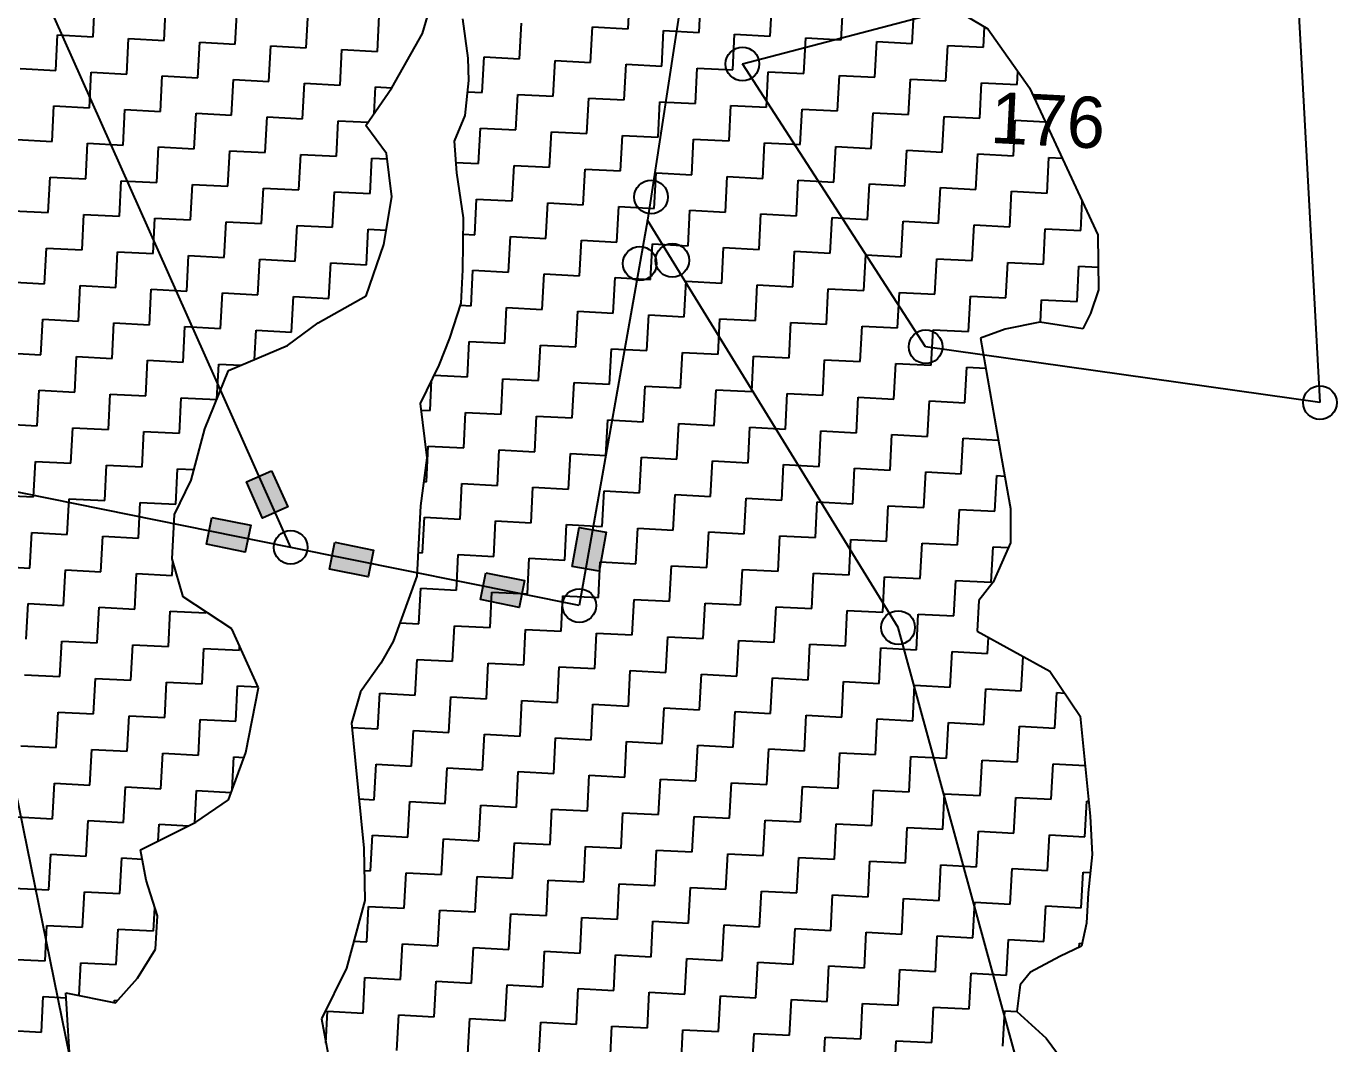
# Model space of a CAD drawing. Header units: metres. Extents: x 281214 to 284109, y 2088556 to 2092246.
# Drawn here: x 281674.5 to 281906.4, y 2091601 to 2091781 of the extents above; entities that cross this region are included whole.
import ezdxf
from ezdxf.enums import TextEntityAlignment as Align

# ---------------------------------------------------------------- set-up
doc = ezdxf.new("R2010")
doc.units = ezdxf.units.M
for name, color, linetype in [('POLY_HATCH', 12, 'Continuous'), ('POLY_PARCEL', 6, 'Continuous'), ('TEXT_PARCEL', 7, 'Continuous')]:
    doc.layers.add(name, color=color, linetype=linetype)
doc.styles.add('TEXT_MAP', font='')
doc.styles.get('TEXT_MAP').set_extended_font_data('Kruti Dev 050')

msp = doc.modelspace()

# ---------------------------------------------------------------- hatches: boundary and pattern name
for points in [[(281716.38, 2091694.03), (281720.81, 2091696), (281717.95, 2091702.4), (281713.52, 2091700.43)], [(281713.31, 2091687.99), (281714.27, 2091692.74), (281707.4, 2091694.13), (281706.44, 2091689.38)], [(281777.17, 2091691.51), (281772.39, 2091692.36), (281771.17, 2091685.45), (281775.95, 2091684.61)], [(281735.06, 2091683.6), (281736.02, 2091688.35), (281729.14, 2091689.74), (281728.19, 2091684.98)], [(281761.77, 2091678.21), (281762.73, 2091682.96), (281755.85, 2091684.35), (281754.9, 2091679.6)]]:
    msp.add_hatch(color=256).paths.add_polyline_path(points)

# ---------------------------------------------------------------- linework, layer by layer
for points in [[(281717.95, 2091702.4), (281720.81, 2091696), (281716.38, 2091694.03), (281713.52, 2091700.43)], [(281707.4, 2091694.13), (281714.27, 2091692.74), (281713.31, 2091687.99), (281706.44, 2091689.38)], [(281771.17, 2091685.45), (281772.39, 2091692.36), (281777.17, 2091691.51), (281775.95, 2091684.61)], [(281729.14, 2091689.74), (281736.02, 2091688.35), (281735.06, 2091683.6), (281728.19, 2091684.98)], [(281755.85, 2091684.35), (281762.73, 2091682.96), (281761.77, 2091678.21), (281754.9, 2091679.6)]]:
    msp.add_lwpolyline(points, close=True)
for centre in [(281801.28, 2091774.34), (281785.11, 2091750.81), (281783.12, 2091739.05), (281788.87, 2091739.6), (281833.69, 2091724.32), (281903.46, 2091714.44), (281721.35, 2091688.84), (281772.41, 2091678.54), (281828.83, 2091674.65)]:
    msp.add_circle(centre, 2.98)
at = {"layer": 'POLY_HATCH', "linetype": 'Continuous'}
for p, q in [((281686.38, 2091779.17), (281686.7, 2091785.46)), ((281781.03, 2091780.57), (281781.35, 2091786.86)), ((281793.6, 2091779.92), (281793.93, 2091786.2)), ((281806.18, 2091779.26), (281806.51, 2091785.55)), ((281818.76, 2091778.61), (281819.08, 2091784.9)), ((281698.96, 2091778.52), (281699.28, 2091784.81)), ((281711.53, 2091777.87), (281711.86, 2091784.16)), ((281724.11, 2091777.22), (281724.43, 2091783.5)), ((281736.68, 2091776.56), (281737.01, 2091782.85)), ((281831.33, 2091777.96), (281831.66, 2091784.25)), ((281761.84, 2091775.26), (281762.16, 2091781.55)), ((281774.41, 2091774.61), (281774.74, 2091780.89)), ((281774.74, 2091780.89), (281781.03, 2091780.57)), ((281843.91, 2091777.31), (281844.1, 2091780.91)), ((281679.76, 2091773.21), (281680.09, 2091779.5)), ((281680.09, 2091779.5), (281686.38, 2091779.17)), ((281692.34, 2091772.56), (281692.67, 2091778.85)), ((281692.67, 2091778.85), (281698.96, 2091778.52)), ((281704.92, 2091771.91), (281705.24, 2091778.19)), ((281705.24, 2091778.19), (281711.53, 2091777.87)), ((281786.99, 2091773.95), (281787.32, 2091780.24)), ((281787.32, 2091780.24), (281793.6, 2091779.92)), ((281799.57, 2091773.3), (281799.89, 2091779.59)), ((281799.89, 2091779.59), (281806.18, 2091779.26)), ((281812.14, 2091772.65), (281812.47, 2091778.94)), ((281812.47, 2091778.94), (281818.76, 2091778.61)), ((281824.72, 2091772), (281825.04, 2091778.29)), ((281825.04, 2091778.29), (281831.33, 2091777.96)), ((281717.49, 2091771.25), (281717.82, 2091777.54)), ((281717.82, 2091777.54), (281724.11, 2091777.22)), ((281730.07, 2091770.6), (281730.4, 2091776.89)), ((281730.4, 2091776.89), (281736.68, 2091776.56)), ((281837.29, 2091771.34), (281837.62, 2091777.63)), ((281837.62, 2091777.63), (281843.91, 2091777.31)), ((281673.48, 2091773.54), (281679.76, 2091773.21)), ((281755.22, 2091769.3), (281755.55, 2091775.58)), ((281755.55, 2091775.58), (281761.84, 2091775.26)), ((281767.8, 2091768.64), (281768.12, 2091774.93)), ((281768.12, 2091774.93), (281774.41, 2091774.61)), ((281780.37, 2091767.99), (281780.7, 2091774.28)), ((281780.7, 2091774.28), (281786.99, 2091773.95)), ((281792.95, 2091767.34), (281793.28, 2091773.63)), ((281793.28, 2091773.63), (281799.57, 2091773.3)), ((281685.73, 2091766.6), (281686.05, 2091772.88)), ((281686.05, 2091772.88), (281692.34, 2091772.56)), ((281698.3, 2091765.94), (281698.63, 2091772.23)), ((281698.63, 2091772.23), (281704.92, 2091771.91)), ((281710.88, 2091765.29), (281711.21, 2091771.58)), ((281711.21, 2091771.58), (281717.49, 2091771.25)), ((281805.53, 2091766.69), (281805.85, 2091772.98)), ((281805.85, 2091772.98), (281812.14, 2091772.65)), ((281818.1, 2091766.03), (281818.43, 2091772.32)), ((281818.43, 2091772.32), (281824.72, 2091772)), ((281830.68, 2091765.38), (281831.01, 2091771.67)), ((281831.01, 2091771.67), (281837.29, 2091771.34)), ((281843.26, 2091764.73), (281843.58, 2091771.02)), ((281843.58, 2091771.02), (281849.87, 2091770.69)), ((281849.87, 2091770.69), (281849.99, 2091773.07)), ((281723.46, 2091764.64), (281723.78, 2091770.93)), ((281723.78, 2091770.93), (281730.07, 2091770.6)), ((281736.12, 2091765.61), (281736.36, 2091770.28)), ((281736.36, 2091770.28), (281739.25, 2091770.13)), ((281752.61, 2091769.43), (281755.22, 2091769.3)), ((281761.18, 2091762.68), (281761.51, 2091768.97)), ((281761.51, 2091768.97), (281767.8, 2091768.64)), ((281679.11, 2091760.63), (281679.44, 2091766.92)), ((281679.44, 2091766.92), (281685.73, 2091766.6)), ((281773.76, 2091762.03), (281774.09, 2091768.32)), ((281774.09, 2091768.32), (281780.37, 2091767.99)), ((281786.34, 2091761.38), (281786.66, 2091767.67)), ((281786.66, 2091767.67), (281792.95, 2091767.34)), ((281798.91, 2091760.73), (281799.24, 2091767.01)), ((281799.24, 2091767.01), (281805.53, 2091766.69)), ((281811.49, 2091760.07), (281811.82, 2091766.36)), ((281811.82, 2091766.36), (281818.1, 2091766.03)), ((281691.69, 2091759.98), (281692.01, 2091766.27)), ((281692.01, 2091766.27), (281698.3, 2091765.94)), ((281704.26, 2091759.33), (281704.59, 2091765.62)), ((281704.59, 2091765.62), (281710.88, 2091765.29)), ((281716.84, 2091758.68), (281717.17, 2091764.97)), ((281717.17, 2091764.97), (281723.46, 2091764.64)), ((281729.42, 2091758.02), (281729.74, 2091764.31)), ((281729.74, 2091764.31), (281735.03, 2091764.04)), ((281824.07, 2091759.42), (281824.39, 2091765.71)), ((281824.39, 2091765.71), (281830.68, 2091765.38)), ((281836.64, 2091758.77), (281836.97, 2091765.06)), ((281836.97, 2091765.06), (281843.26, 2091764.73)), ((281849.22, 2091758.12), (281849.54, 2091764.4)), ((281849.54, 2091764.4), (281854.88, 2091764.13)), ((281754.57, 2091756.72), (281754.9, 2091763.01)), ((281754.9, 2091763.01), (281761.18, 2091762.68)), ((281767.15, 2091756.07), (281767.47, 2091762.36)), ((281767.47, 2091762.36), (281773.76, 2091762.03)), ((281779.72, 2091755.42), (281780.05, 2091761.7)), ((281780.05, 2091761.7), (281786.34, 2091761.38)), ((281672.82, 2091760.96), (281679.11, 2091760.63)), ((281685.07, 2091754.02), (281685.4, 2091760.31)), ((281685.4, 2091760.31), (281691.69, 2091759.98)), ((281697.65, 2091753.37), (281697.98, 2091759.66)), ((281697.98, 2091759.66), (281704.26, 2091759.33)), ((281792.3, 2091754.76), (281792.63, 2091761.05)), ((281792.63, 2091761.05), (281798.91, 2091760.73)), ((281804.88, 2091754.11), (281805.2, 2091760.4)), ((281805.2, 2091760.4), (281811.49, 2091760.07)), ((281817.45, 2091753.46), (281817.78, 2091759.75)), ((281817.78, 2091759.75), (281824.07, 2091759.42)), ((281710.23, 2091752.72), (281710.55, 2091759)), ((281710.55, 2091759), (281716.84, 2091758.68)), ((281722.8, 2091752.06), (281723.13, 2091758.35)), ((281723.13, 2091758.35), (281729.42, 2091758.02)), ((281735.38, 2091751.41), (281735.71, 2091757.7)), ((281735.71, 2091757.7), (281738.42, 2091757.56)), ((281830.03, 2091752.81), (281830.35, 2091759.09)), ((281830.35, 2091759.09), (281836.64, 2091758.77)), ((281842.6, 2091752.15), (281842.93, 2091758.44)), ((281842.93, 2091758.44), (281849.22, 2091758.12)), ((281855.18, 2091751.5), (281855.51, 2091757.79)), ((281855.51, 2091757.79), (281857.89, 2091757.67)), ((281750.53, 2091756.93), (281754.57, 2091756.72)), ((281760.53, 2091750.11), (281760.86, 2091756.39)), ((281760.86, 2091756.39), (281767.15, 2091756.07)), ((281773.11, 2091749.45), (281773.43, 2091755.74)), ((281773.43, 2091755.74), (281779.72, 2091755.42)), ((281785.68, 2091748.8), (281786.01, 2091755.09)), ((281786.01, 2091755.09), (281792.3, 2091754.76)), ((281678.46, 2091748.06), (281678.79, 2091754.35)), ((281678.79, 2091754.35), (281685.07, 2091754.02)), ((281691.04, 2091747.41), (281691.36, 2091753.69)), ((281691.36, 2091753.69), (281697.65, 2091753.37)), ((281703.61, 2091746.75), (281703.94, 2091753.04)), ((281703.94, 2091753.04), (281710.23, 2091752.72)), ((281798.26, 2091748.15), (281798.59, 2091754.44)), ((281798.59, 2091754.44), (281804.88, 2091754.11)), ((281810.84, 2091747.5), (281811.16, 2091753.78)), ((281811.16, 2091753.78), (281817.45, 2091753.46)), ((281823.41, 2091746.84), (281823.74, 2091753.13)), ((281823.74, 2091753.13), (281830.03, 2091752.81)), ((281835.99, 2091746.19), (281836.32, 2091752.48)), ((281836.32, 2091752.48), (281842.6, 2091752.15)), ((281716.19, 2091746.1), (281716.51, 2091752.39)), ((281716.51, 2091752.39), (281722.8, 2091752.06)), ((281728.77, 2091745.45), (281729.09, 2091751.74)), ((281729.09, 2091751.74), (281735.38, 2091751.41)), ((281753.92, 2091744.14), (281754.24, 2091750.43)), ((281754.24, 2091750.43), (281760.53, 2091750.11)), ((281848.57, 2091745.54), (281848.89, 2091751.83)), ((281848.89, 2091751.83), (281855.18, 2091751.5)), ((281861.14, 2091744.89), (281861.41, 2091750.1)), ((281672.17, 2091748.38), (281678.46, 2091748.06)), ((281766.49, 2091743.49), (281766.82, 2091749.78)), ((281766.82, 2091749.78), (281773.11, 2091749.45)), ((281779.07, 2091742.84), (281779.4, 2091749.13)), ((281779.4, 2091749.13), (281785.68, 2091748.8)), ((281791.65, 2091742.19), (281791.97, 2091748.48)), ((281791.97, 2091748.48), (281798.26, 2091748.15)), ((281804.22, 2091741.53), (281804.55, 2091747.82)), ((281804.55, 2091747.82), (281810.84, 2091747.5)), ((281684.42, 2091741.44), (281684.75, 2091747.73)), ((281684.75, 2091747.73), (281691.04, 2091747.41)), ((281697, 2091740.79), (281697.32, 2091747.08)), ((281697.32, 2091747.08), (281703.61, 2091746.75)), ((281709.57, 2091740.14), (281709.9, 2091746.43)), ((281709.9, 2091746.43), (281716.19, 2091746.1)), ((281722.15, 2091739.49), (281722.48, 2091745.77)), ((281722.48, 2091745.77), (281728.77, 2091745.45)), ((281816.8, 2091740.88), (281817.13, 2091747.17)), ((281817.13, 2091747.17), (281823.41, 2091746.84)), ((281829.38, 2091740.23), (281829.7, 2091746.52)), ((281829.7, 2091746.52), (281835.99, 2091746.19)), ((281841.95, 2091739.58), (281842.28, 2091745.87)), ((281842.28, 2091745.87), (281848.57, 2091745.54)), ((281734.73, 2091738.83), (281735.05, 2091745.12)), ((281735.05, 2091745.12), (281738.23, 2091744.96)), ((281751.84, 2091744.25), (281753.92, 2091744.14)), ((281759.88, 2091737.53), (281760.21, 2091743.82)), ((281760.21, 2091743.82), (281766.49, 2091743.49)), ((281772.46, 2091736.88), (281772.78, 2091743.17)), ((281772.78, 2091743.17), (281779.07, 2091742.84)), ((281854.53, 2091738.93), (281854.85, 2091745.21)), ((281854.85, 2091745.21), (281861.14, 2091744.89)), ((281677.81, 2091735.48), (281678.13, 2091741.77)), ((281678.13, 2091741.77), (281684.42, 2091741.44)), ((281690.38, 2091734.83), (281690.71, 2091741.12)), ((281690.71, 2091741.12), (281697, 2091740.79)), ((281785.03, 2091736.22), (281785.36, 2091742.51)), ((281785.36, 2091742.51), (281791.65, 2091742.19)), ((281797.61, 2091735.57), (281797.93, 2091741.86)), ((281797.93, 2091741.86), (281804.22, 2091741.53)), ((281810.18, 2091734.92), (281810.51, 2091741.21)), ((281810.51, 2091741.21), (281816.8, 2091740.88)), ((281702.96, 2091734.18), (281703.29, 2091740.47)), ((281703.29, 2091740.47), (281709.57, 2091740.14)), ((281715.54, 2091733.52), (281715.86, 2091739.81)), ((281715.86, 2091739.81), (281722.15, 2091739.49)), ((281728.11, 2091732.87), (281728.44, 2091739.16)), ((281728.44, 2091739.16), (281734.73, 2091738.83)), ((281822.76, 2091734.27), (281823.09, 2091740.56)), ((281823.09, 2091740.56), (281829.38, 2091740.23)), ((281835.34, 2091733.62), (281835.66, 2091739.9)), ((281835.66, 2091739.9), (281841.95, 2091739.58)), ((281847.91, 2091732.96), (281848.24, 2091739.25)), ((281848.24, 2091739.25), (281854.53, 2091738.93)), ((281860.49, 2091732.31), (281860.82, 2091738.6)), ((281860.82, 2091738.6), (281864.25, 2091738.42)), ((281753.27, 2091731.57), (281753.59, 2091737.86)), ((281753.59, 2091737.86), (281759.88, 2091737.53)), ((281765.84, 2091730.92), (281766.17, 2091737.2)), ((281766.17, 2091737.2), (281772.46, 2091736.88)), ((281778.42, 2091730.26), (281778.74, 2091736.55)), ((281778.74, 2091736.55), (281785.03, 2091736.22)), ((281671.52, 2091735.81), (281677.81, 2091735.48)), ((281683.77, 2091728.87), (281684.1, 2091735.16)), ((281684.1, 2091735.16), (281690.38, 2091734.83)), ((281696.35, 2091728.21), (281696.67, 2091734.5)), ((281696.67, 2091734.5), (281702.96, 2091734.18)), ((281790.99, 2091729.61), (281791.32, 2091735.9)), ((281791.32, 2091735.9), (281797.61, 2091735.57)), ((281803.57, 2091728.96), (281803.9, 2091735.25)), ((281803.9, 2091735.25), (281810.18, 2091734.92)), ((281816.15, 2091728.31), (281816.47, 2091734.59)), ((281816.47, 2091734.59), (281822.76, 2091734.27)), ((281828.72, 2091727.65), (281829.05, 2091733.94)), ((281829.05, 2091733.94), (281835.34, 2091733.62)), ((281708.92, 2091727.56), (281709.25, 2091733.85)), ((281709.25, 2091733.85), (281715.54, 2091733.52)), ((281721.5, 2091726.91), (281721.82, 2091733.2)), ((281721.82, 2091733.2), (281728.11, 2091732.87)), ((281751.32, 2091731.67), (281753.27, 2091731.57)), ((281841.3, 2091727), (281841.63, 2091733.29)), ((281841.63, 2091733.29), (281847.91, 2091732.96)), ((281854, 2091728.65), (281854.2, 2091732.64)), ((281854.2, 2091732.64), (281860.49, 2091732.31)), ((281759.23, 2091724.95), (281759.55, 2091731.24)), ((281759.55, 2091731.24), (281765.84, 2091730.92)), ((281771.8, 2091724.3), (281772.13, 2091730.59)), ((281772.13, 2091730.59), (281778.42, 2091730.26)), ((281784.38, 2091723.65), (281784.71, 2091729.94)), ((281784.71, 2091729.94), (281790.99, 2091729.61)), ((281796.96, 2091723), (281797.28, 2091729.28)), ((281797.28, 2091729.28), (281803.57, 2091728.96)), ((281677.16, 2091722.91), (281677.48, 2091729.19)), ((281677.48, 2091729.19), (281683.77, 2091728.87)), ((281689.73, 2091722.25), (281690.06, 2091728.54)), ((281690.06, 2091728.54), (281696.35, 2091728.21)), ((281702.31, 2091721.6), (281702.63, 2091727.89)), ((281702.63, 2091727.89), (281708.92, 2091727.56)), ((281714.94, 2091722.09), (281715.21, 2091727.24)), ((281715.21, 2091727.24), (281721.5, 2091726.91)), ((281809.53, 2091722.34), (281809.86, 2091728.63)), ((281809.86, 2091728.63), (281816.15, 2091728.31)), ((281822.11, 2091721.69), (281822.44, 2091727.98)), ((281822.44, 2091727.98), (281828.72, 2091727.65)), ((281834.69, 2091721.04), (281835.01, 2091727.33)), ((281835.01, 2091727.33), (281841.3, 2091727)), ((281752.61, 2091718.99), (281752.94, 2091725.28)), ((281752.94, 2091725.28), (281759.23, 2091724.95)), ((281765.19, 2091718.34), (281765.52, 2091724.63)), ((281765.52, 2091724.63), (281771.8, 2091724.3)), ((281670.87, 2091723.23), (281677.16, 2091722.91)), ((281683.12, 2091716.29), (281683.44, 2091722.58)), ((281683.44, 2091722.58), (281689.73, 2091722.25)), ((281777.77, 2091717.69), (281778.09, 2091723.97)), ((281778.09, 2091723.97), (281784.38, 2091723.65)), ((281790.34, 2091717.03), (281790.67, 2091723.32)), ((281790.67, 2091723.32), (281796.96, 2091723)), ((281802.92, 2091716.38), (281803.24, 2091722.67)), ((281803.24, 2091722.67), (281809.53, 2091722.34)), ((281695.69, 2091715.64), (281696.02, 2091721.93)), ((281696.02, 2091721.93), (281702.31, 2091721.6)), ((281708.27, 2091715.06), (281708.6, 2091721.27)), ((281708.6, 2091721.27), (281712.53, 2091721.07)), ((281815.49, 2091715.73), (281815.82, 2091722.02)), ((281815.82, 2091722.02), (281822.11, 2091721.69)), ((281828.07, 2091715.08), (281828.4, 2091721.37)), ((281828.4, 2091721.37), (281834.69, 2091721.04)), ((281840.65, 2091714.42), (281840.97, 2091720.71)), ((281840.97, 2091720.71), (281844.32, 2091720.54)), ((281746, 2091713.03), (281746.28, 2091718.4)), ((281746.72, 2091719.3), (281752.61, 2091718.99)), ((281758.57, 2091712.38), (281758.9, 2091718.67)), ((281758.9, 2091718.67), (281765.19, 2091718.34)), ((281771.15, 2091711.72), (281771.48, 2091718.01)), ((281771.48, 2091718.01), (281777.77, 2091717.69)), ((281676.5, 2091710.33), (281676.83, 2091716.62)), ((281676.83, 2091716.62), (281683.12, 2091716.29)), ((281689.08, 2091709.68), (281689.41, 2091715.96)), ((281689.41, 2091715.96), (281695.69, 2091715.64)), ((281701.66, 2091709.02), (281701.98, 2091715.31)), ((281701.98, 2091715.31), (281708.25, 2091714.99)), ((281783.73, 2091711.07), (281784.05, 2091717.36)), ((281784.05, 2091717.36), (281790.34, 2091717.03)), ((281796.3, 2091710.42), (281796.63, 2091716.71)), ((281796.63, 2091716.71), (281802.92, 2091716.38)), ((281808.88, 2091709.77), (281809.21, 2091716.06)), ((281809.21, 2091716.06), (281815.49, 2091715.73)), ((281821.46, 2091709.12), (281821.78, 2091715.4)), ((281821.78, 2091715.4), (281828.07, 2091715.08)), ((281744.4, 2091713.11), (281746, 2091713.03)), ((281834.03, 2091708.46), (281834.36, 2091714.75)), ((281834.36, 2091714.75), (281840.65, 2091714.42)), ((281751.96, 2091706.42), (281752.29, 2091712.7)), ((281752.29, 2091712.7), (281758.57, 2091712.38)), ((281764.54, 2091705.76), (281764.86, 2091712.05)), ((281764.86, 2091712.05), (281771.15, 2091711.72)), ((281777.11, 2091705.11), (281777.44, 2091711.4)), ((281777.44, 2091711.4), (281783.73, 2091711.07)), ((281789.69, 2091704.46), (281790.02, 2091710.75)), ((281790.02, 2091710.75), (281796.3, 2091710.42)), ((281670.21, 2091710.66), (281676.5, 2091710.33)), ((281682.46, 2091703.71), (281682.79, 2091710)), ((281682.79, 2091710), (281689.08, 2091709.68)), ((281695.04, 2091703.06), (281695.37, 2091709.35)), ((281695.37, 2091709.35), (281701.66, 2091709.02)), ((281802.27, 2091703.81), (281802.59, 2091710.09)), ((281802.59, 2091710.09), (281808.88, 2091709.77)), ((281814.84, 2091703.15), (281815.17, 2091709.44)), ((281815.17, 2091709.44), (281821.46, 2091709.12)), ((281827.42, 2091702.5), (281827.74, 2091708.79)), ((281827.74, 2091708.79), (281834.03, 2091708.46)), ((281745.35, 2091700.45), (281745.67, 2091706.74)), ((281745.67, 2091706.74), (281751.96, 2091706.42)), ((281757.92, 2091699.8), (281758.25, 2091706.09)), ((281758.25, 2091706.09), (281764.54, 2091705.76)), ((281839.99, 2091701.85), (281840.32, 2091708.14)), ((281840.32, 2091708.14), (281846.55, 2091707.81)), ((281675.85, 2091697.75), (281676.18, 2091704.04)), ((281676.18, 2091704.04), (281682.46, 2091703.71)), ((281770.5, 2091699.15), (281770.83, 2091705.44)), ((281770.83, 2091705.44), (281777.11, 2091705.11)), ((281783.08, 2091698.5), (281783.4, 2091704.78)), ((281783.4, 2091704.78), (281789.69, 2091704.46)), ((281795.65, 2091697.84), (281795.98, 2091704.13)), ((281795.98, 2091704.13), (281802.27, 2091703.81)), ((281688.43, 2091697.1), (281688.75, 2091703.39)), ((281688.75, 2091703.39), (281695.04, 2091703.06)), ((281701, 2091696.45), (281701.33, 2091702.74)), ((281701.33, 2091702.74), (281704.22, 2091702.59)), ((281808.23, 2091697.19), (281808.55, 2091703.48)), ((281808.55, 2091703.48), (281814.84, 2091703.15)), ((281820.8, 2091696.54), (281821.13, 2091702.83)), ((281821.13, 2091702.83), (281827.42, 2091702.5)), ((281833.38, 2091695.89), (281833.71, 2091702.17)), ((281833.71, 2091702.17), (281839.99, 2091701.85)), ((281845.96, 2091695.23), (281846.28, 2091701.52)), ((281846.28, 2091701.52), (281847.66, 2091701.45)), ((281744.86, 2091700.48), (281745.35, 2091700.45)), ((281751.31, 2091693.84), (281751.63, 2091700.13)), ((281751.63, 2091700.13), (281757.92, 2091699.8)), ((281763.88, 2091693.19), (281764.21, 2091699.47)), ((281764.21, 2091699.47), (281770.5, 2091699.15)), ((281669.56, 2091698.08), (281675.85, 2091697.75)), ((281681.81, 2091691.14), (281682.14, 2091697.43)), ((281682.14, 2091697.43), (281688.43, 2091697.1)), ((281694.39, 2091690.49), (281694.71, 2091696.77)), ((281694.71, 2091696.77), (281701, 2091696.45)), ((281776.46, 2091692.53), (281776.79, 2091698.82)), ((281776.79, 2091698.82), (281783.08, 2091698.5)), ((281789.04, 2091691.88), (281789.36, 2091698.17)), ((281789.36, 2091698.17), (281795.65, 2091697.84)), ((281801.61, 2091691.23), (281801.94, 2091697.52)), ((281801.94, 2091697.52), (281808.23, 2091697.19)), ((281814.19, 2091690.58), (281814.52, 2091696.87)), ((281814.52, 2091696.87), (281820.8, 2091696.54)), ((281826.77, 2091689.92), (281827.09, 2091696.21)), ((281827.09, 2091696.21), (281833.38, 2091695.89)), ((281839.34, 2091689.27), (281839.67, 2091695.56)), ((281839.67, 2091695.56), (281845.96, 2091695.23)), ((281744.69, 2091687.88), (281745.02, 2091694.16)), ((281745.02, 2091694.16), (281751.31, 2091693.84)), ((281757.27, 2091687.22), (281757.6, 2091693.51)), ((281757.6, 2091693.51), (281763.88, 2091693.19)), ((281769.85, 2091686.57), (281770.17, 2091692.86)), ((281770.17, 2091692.86), (281776.46, 2091692.53)), ((281782.42, 2091685.92), (281782.75, 2091692.21)), ((281782.75, 2091692.21), (281789.04, 2091691.88)), ((281675.2, 2091685.18), (281675.52, 2091691.46)), ((281675.52, 2091691.46), (281681.81, 2091691.14)), ((281687.77, 2091684.52), (281688.1, 2091690.81)), ((281688.1, 2091690.81), (281694.39, 2091690.49)), ((281795, 2091685.27), (281795.33, 2091691.56)), ((281795.33, 2091691.56), (281801.61, 2091691.23)), ((281807.58, 2091684.62), (281807.9, 2091690.9)), ((281807.9, 2091690.9), (281814.19, 2091690.58)), ((281820.15, 2091683.96), (281820.48, 2091690.25)), ((281820.48, 2091690.25), (281826.77, 2091689.92)), ((281743.88, 2091687.92), (281744.69, 2091687.88)), ((281750.66, 2091681.26), (281750.98, 2091687.55)), ((281750.98, 2091687.55), (281757.27, 2091687.22)), ((281832.73, 2091683.31), (281833.05, 2091689.6)), ((281833.05, 2091689.6), (281839.34, 2091689.27)), ((281845.3, 2091682.66), (281845.63, 2091688.95)), ((281845.63, 2091688.95), (281848.33, 2091688.81)), ((281668.91, 2091685.5), (281675.2, 2091685.18)), ((281700.35, 2091683.87), (281700.48, 2091686.39)), ((281763.23, 2091680.61), (281763.56, 2091686.9)), ((281763.56, 2091686.9), (281769.85, 2091686.57)), ((281775.81, 2091679.96), (281776.13, 2091686.25)), ((281776.13, 2091686.25), (281782.42, 2091685.92)), ((281788.38, 2091679.31), (281788.71, 2091685.59)), ((281788.71, 2091685.59), (281795, 2091685.27)), ((281681.16, 2091678.56), (281681.49, 2091684.85)), ((281681.49, 2091684.85), (281687.77, 2091684.52)), ((281693.74, 2091677.91), (281694.06, 2091684.2)), ((281694.06, 2091684.2), (281700.35, 2091683.87)), ((281800.96, 2091678.65), (281801.29, 2091684.94)), ((281801.29, 2091684.94), (281807.58, 2091684.62)), ((281813.54, 2091678), (281813.86, 2091684.29)), ((281813.86, 2091684.29), (281820.15, 2091683.96)), ((281826.11, 2091677.35), (281826.44, 2091683.64)), ((281826.44, 2091683.64), (281832.73, 2091683.31)), ((281838.69, 2091676.7), (281839.02, 2091682.98)), ((281839.02, 2091682.98), (281845.3, 2091682.66)), ((281744.04, 2091675.3), (281744.37, 2091681.59)), ((281744.37, 2091681.59), (281750.66, 2091681.26)), ((281756.62, 2091674.65), (281756.94, 2091680.94)), ((281756.94, 2091680.94), (281763.23, 2091680.61)), ((281674.55, 2091672.6), (281674.87, 2091678.89)), ((281674.87, 2091678.89), (281681.16, 2091678.56)), ((281687.12, 2091671.95), (281687.45, 2091678.24)), ((281687.45, 2091678.24), (281693.74, 2091677.91)), ((281769.19, 2091674), (281769.52, 2091680.28)), ((281769.52, 2091680.28), (281775.81, 2091679.96)), ((281781.77, 2091673.34), (281782.1, 2091679.63)), ((281782.1, 2091679.63), (281788.38, 2091679.31)), ((281794.35, 2091672.69), (281794.67, 2091678.98)), ((281794.67, 2091678.98), (281800.96, 2091678.65)), ((281806.92, 2091672.04), (281807.25, 2091678.33)), ((281807.25, 2091678.33), (281813.54, 2091678)), ((281699.7, 2091671.3), (281700.02, 2091677.58)), ((281700.02, 2091677.58), (281706.31, 2091677.26)), ((281706.31, 2091677.26), (281706.32, 2091677.45)), ((281819.5, 2091671.39), (281819.83, 2091677.67)), ((281819.83, 2091677.67), (281826.11, 2091677.35)), ((281832.08, 2091670.73), (281832.4, 2091677.02)), ((281832.4, 2091677.02), (281838.69, 2091676.7)), ((281740.65, 2091675.48), (281744.04, 2091675.3)), ((281750, 2091668.69), (281750.33, 2091674.97)), ((281750.33, 2091674.97), (281756.62, 2091674.65)), ((281762.58, 2091668.03), (281762.91, 2091674.32)), ((281762.91, 2091674.32), (281769.19, 2091674)), ((281775.16, 2091667.38), (281775.48, 2091673.67)), ((281775.48, 2091673.67), (281781.77, 2091673.34)), ((281680.51, 2091665.99), (281680.83, 2091672.27)), ((281680.83, 2091672.27), (281687.12, 2091671.95)), ((281693.08, 2091665.33), (281693.41, 2091671.62)), ((281693.41, 2091671.62), (281699.7, 2091671.3)), ((281712.27, 2091670.64), (281712.31, 2091671.31)), ((281787.73, 2091666.73), (281788.06, 2091673.02)), ((281788.06, 2091673.02), (281794.35, 2091672.69)), ((281800.31, 2091666.08), (281800.64, 2091672.36)), ((281800.64, 2091672.36), (281806.92, 2091672.04)), ((281812.89, 2091665.42), (281813.21, 2091671.71)), ((281813.21, 2091671.71), (281819.5, 2091671.39)), ((281844.65, 2091670.08), (281844.8, 2091672.91)), ((281705.66, 2091664.68), (281705.99, 2091670.97)), ((281705.99, 2091670.97), (281712.27, 2091670.64)), ((281743.39, 2091662.72), (281743.72, 2091669.01)), ((281743.72, 2091669.01), (281750, 2091668.69)), ((281825.46, 2091664.77), (281825.79, 2091671.06)), ((281825.79, 2091671.06), (281832.08, 2091670.73)), ((281838.04, 2091664.12), (281838.36, 2091670.41)), ((281838.36, 2091670.41), (281844.65, 2091670.08)), ((281850.61, 2091663.47), (281850.93, 2091669.52)), ((281755.97, 2091662.07), (281756.29, 2091668.36)), ((281756.29, 2091668.36), (281762.58, 2091668.03)), ((281768.54, 2091661.42), (281768.87, 2091667.71)), ((281768.87, 2091667.71), (281775.16, 2091667.38)), ((281781.12, 2091660.77), (281781.44, 2091667.06)), ((281781.44, 2091667.06), (281787.73, 2091666.73)), ((281674.22, 2091666.31), (281680.51, 2091665.99)), ((281686.47, 2091659.37), (281686.8, 2091665.66)), ((281686.8, 2091665.66), (281693.08, 2091665.33)), ((281699.05, 2091658.72), (281699.37, 2091665.01)), ((281699.37, 2091665.01), (281705.66, 2091664.68)), ((281711.62, 2091658.07), (281711.95, 2091664.35)), ((281711.95, 2091664.35), (281715.54, 2091664.17)), ((281793.69, 2091660.11), (281794.02, 2091666.4)), ((281794.02, 2091666.4), (281800.31, 2091666.08)), ((281806.27, 2091659.46), (281806.6, 2091665.75)), ((281806.6, 2091665.75), (281812.89, 2091665.42)), ((281818.85, 2091658.81), (281819.17, 2091665.1)), ((281819.17, 2091665.1), (281825.46, 2091664.77)), ((281831.42, 2091658.16), (281831.75, 2091664.45)), ((281831.75, 2091664.45), (281838.04, 2091664.12)), ((281736.78, 2091656.76), (281737.1, 2091663.05)), ((281737.1, 2091663.05), (281743.39, 2091662.72)), ((281749.35, 2091656.11), (281749.68, 2091662.4)), ((281749.68, 2091662.4), (281755.97, 2091662.07)), ((281844, 2091657.51), (281844.33, 2091663.79)), ((281844.33, 2091663.79), (281850.61, 2091663.47)), ((281856.58, 2091656.85), (281856.9, 2091663.14)), ((281856.9, 2091663.14), (281858.26, 2091663.07)), ((281679.86, 2091653.41), (281680.18, 2091659.7)), ((281680.18, 2091659.7), (281686.47, 2091659.37)), ((281761.93, 2091655.46), (281762.25, 2091661.75)), ((281762.25, 2091661.75), (281768.54, 2091661.42)), ((281774.5, 2091654.81), (281774.83, 2091661.09)), ((281774.83, 2091661.09), (281781.12, 2091660.77)), ((281787.08, 2091654.15), (281787.41, 2091660.44)), ((281787.41, 2091660.44), (281793.69, 2091660.11)), ((281799.66, 2091653.5), (281799.98, 2091659.79)), ((281799.98, 2091659.79), (281806.27, 2091659.46)), ((281692.43, 2091652.76), (281692.76, 2091659.05)), ((281692.76, 2091659.05), (281699.05, 2091658.72)), ((281705.01, 2091652.1), (281705.33, 2091658.39)), ((281705.33, 2091658.39), (281711.62, 2091658.07)), ((281812.23, 2091652.85), (281812.56, 2091659.14)), ((281812.56, 2091659.14), (281818.85, 2091658.81)), ((281824.81, 2091652.2), (281825.14, 2091658.48)), ((281825.14, 2091658.48), (281831.42, 2091658.16)), ((281837.39, 2091651.54), (281837.71, 2091657.83)), ((281837.71, 2091657.83), (281844, 2091657.51)), ((281732.19, 2091657), (281736.78, 2091656.76)), ((281742.74, 2091650.15), (281743.06, 2091656.44)), ((281743.06, 2091656.44), (281749.35, 2091656.11)), ((281755.31, 2091649.5), (281755.64, 2091655.78)), ((281755.64, 2091655.78), (281761.93, 2091655.46)), ((281767.89, 2091648.84), (281768.22, 2091655.13)), ((281768.22, 2091655.13), (281774.5, 2091654.81)), ((281849.96, 2091650.89), (281850.29, 2091657.18)), ((281850.29, 2091657.18), (281856.58, 2091656.85)), ((281673.57, 2091653.74), (281679.86, 2091653.41)), ((281685.82, 2091646.8), (281686.14, 2091653.08)), ((281686.14, 2091653.08), (281692.43, 2091652.76)), ((281780.47, 2091648.19), (281780.79, 2091654.48)), ((281780.79, 2091654.48), (281787.08, 2091654.15)), ((281793.04, 2091647.54), (281793.37, 2091653.83)), ((281793.37, 2091653.83), (281799.66, 2091653.5)), ((281805.62, 2091646.89), (281805.94, 2091653.17)), ((281805.94, 2091653.17), (281812.23, 2091652.85)), ((281698.39, 2091646.14), (281698.72, 2091652.43)), ((281698.72, 2091652.43), (281705.01, 2091652.1)), ((281711, 2091645.99), (281711.3, 2091651.78)), ((281711.3, 2091651.78), (281713.08, 2091651.69)), ((281736.12, 2091644.19), (281736.45, 2091650.47)), ((281736.45, 2091650.47), (281742.74, 2091650.15)), ((281818.19, 2091646.23), (281818.52, 2091652.52)), ((281818.52, 2091652.52), (281824.81, 2091652.2)), ((281830.77, 2091645.58), (281831.1, 2091651.87)), ((281831.1, 2091651.87), (281837.39, 2091651.54)), ((281843.35, 2091644.93), (281843.67, 2091651.22)), ((281843.67, 2091651.22), (281849.96, 2091650.89)), ((281855.92, 2091644.28), (281856.25, 2091650.56)), ((281856.25, 2091650.56), (281861.9, 2091650.27)), ((281748.7, 2091643.53), (281749.03, 2091649.82)), ((281749.03, 2091649.82), (281755.31, 2091649.5)), ((281761.28, 2091642.88), (281761.6, 2091649.17)), ((281761.6, 2091649.17), (281767.89, 2091648.84)), ((281773.85, 2091642.23), (281774.18, 2091648.52)), ((281774.18, 2091648.52), (281780.47, 2091648.19)), ((281679.2, 2091640.83), (281679.53, 2091647.12)), ((281679.53, 2091647.12), (281685.82, 2091646.8)), ((281691.78, 2091640.18), (281692.11, 2091646.47)), ((281692.11, 2091646.47), (281698.39, 2091646.14)), ((281704.39, 2091640.12), (281704.68, 2091645.82)), ((281704.68, 2091645.82), (281710.82, 2091645.5)), ((281786.43, 2091641.58), (281786.75, 2091647.86)), ((281786.75, 2091647.86), (281793.04, 2091647.54)), ((281799, 2091640.92), (281799.33, 2091647.21)), ((281799.33, 2091647.21), (281805.62, 2091646.89)), ((281811.58, 2091640.27), (281811.91, 2091646.56)), ((281811.91, 2091646.56), (281818.19, 2091646.23)), ((281824.16, 2091639.62), (281824.48, 2091645.91)), ((281824.48, 2091645.91), (281830.77, 2091645.58)), ((281733.42, 2091644.33), (281736.12, 2091644.19)), ((281742.08, 2091637.57), (281742.41, 2091643.86)), ((281742.41, 2091643.86), (281748.7, 2091643.53)), ((281836.73, 2091638.97), (281837.06, 2091645.26)), ((281837.06, 2091645.26), (281843.35, 2091644.93)), ((281849.31, 2091638.31), (281849.64, 2091644.6)), ((281849.64, 2091644.6), (281855.92, 2091644.28)), ((281861.89, 2091637.66), (281862.21, 2091643.95)), ((281862.21, 2091643.95), (281862.54, 2091643.93)), ((281672.91, 2091641.16), (281679.2, 2091640.83)), ((281754.66, 2091636.92), (281754.99, 2091643.21)), ((281754.99, 2091643.21), (281761.28, 2091642.88)), ((281767.24, 2091636.27), (281767.56, 2091642.55)), ((281767.56, 2091642.55), (281773.85, 2091642.23)), ((281779.81, 2091635.61), (281780.14, 2091641.9)), ((281780.14, 2091641.9), (281786.43, 2091641.58)), ((281792.39, 2091634.96), (281792.72, 2091641.25)), ((281792.72, 2091641.25), (281799, 2091640.92)), ((281685.17, 2091634.22), (281685.49, 2091640.51)), ((281685.49, 2091640.51), (281691.78, 2091640.18)), ((281697.91, 2091636.89), (281698.07, 2091639.85)), ((281698.07, 2091639.85), (281703.3, 2091639.58)), ((281804.97, 2091634.31), (281805.29, 2091640.6)), ((281805.29, 2091640.6), (281811.58, 2091640.27)), ((281817.54, 2091633.66), (281817.87, 2091639.95)), ((281817.87, 2091639.95), (281824.16, 2091639.62)), ((281830.12, 2091633.01), (281830.45, 2091639.29)), ((281830.45, 2091639.29), (281836.73, 2091638.97)), ((281735.47, 2091631.61), (281735.8, 2091637.9)), ((281735.8, 2091637.9), (281742.08, 2091637.57)), ((281748.05, 2091630.96), (281748.37, 2091637.25)), ((281748.37, 2091637.25), (281754.66, 2091636.92)), ((281760.62, 2091630.3), (281760.95, 2091636.59)), ((281760.95, 2091636.59), (281767.24, 2091636.27)), ((281842.7, 2091632.35), (281843.02, 2091638.64)), ((281843.02, 2091638.64), (281849.31, 2091638.31)), ((281855.27, 2091631.7), (281855.6, 2091637.99)), ((281855.6, 2091637.99), (281861.89, 2091637.66)), ((281678.55, 2091628.26), (281678.88, 2091634.54)), ((281678.88, 2091634.54), (281685.17, 2091634.22)), ((281773.2, 2091629.65), (281773.53, 2091635.94)), ((281773.53, 2091635.94), (281779.81, 2091635.61)), ((281785.78, 2091629), (281786.1, 2091635.29)), ((281786.1, 2091635.29), (281792.39, 2091634.96)), ((281798.35, 2091628.35), (281798.68, 2091634.64)), ((281798.68, 2091634.64), (281804.97, 2091634.31)), ((281691.13, 2091627.6), (281691.45, 2091633.89)), ((281691.45, 2091633.89), (281695.05, 2091633.71)), ((281810.93, 2091627.7), (281811.25, 2091633.98)), ((281811.25, 2091633.98), (281817.54, 2091633.66)), ((281823.5, 2091627.04), (281823.83, 2091633.33)), ((281823.83, 2091633.33), (281830.12, 2091633.01)), ((281836.08, 2091626.39), (281836.41, 2091632.68)), ((281836.41, 2091632.68), (281842.7, 2091632.35)), ((281848.66, 2091625.74), (281848.98, 2091632.03)), ((281848.98, 2091632.03), (281855.27, 2091631.7)), ((281734.34, 2091631.67), (281735.47, 2091631.61)), ((281741.43, 2091625), (281741.76, 2091631.28)), ((281741.76, 2091631.28), (281748.05, 2091630.96)), ((281754.01, 2091624.34), (281754.33, 2091630.63)), ((281754.33, 2091630.63), (281760.62, 2091630.3)), ((281766.58, 2091623.69), (281766.91, 2091629.98)), ((281766.91, 2091629.98), (281773.2, 2091629.65)), ((281861.23, 2091625.09), (281861.56, 2091631.37)), ((281861.56, 2091631.37), (281862.81, 2091631.31)), ((281672.26, 2091628.58), (281678.55, 2091628.26)), ((281684.51, 2091621.64), (281684.84, 2091627.93)), ((281684.84, 2091627.93), (281691.13, 2091627.6)), ((281779.16, 2091623.04), (281779.49, 2091629.33)), ((281779.49, 2091629.33), (281785.78, 2091629)), ((281791.74, 2091622.39), (281792.06, 2091628.67)), ((281792.06, 2091628.67), (281798.35, 2091628.35)), ((281804.31, 2091621.73), (281804.64, 2091628.02)), ((281804.64, 2091628.02), (281810.93, 2091627.7)), ((281816.89, 2091621.08), (281817.22, 2091627.37)), ((281817.22, 2091627.37), (281823.5, 2091627.04)), ((281697.09, 2091620.99), (281697.3, 2091625.08)), ((281734.82, 2091619.03), (281735.14, 2091625.32)), ((281735.14, 2091625.32), (281741.43, 2091625)), ((281829.47, 2091620.43), (281829.79, 2091626.72)), ((281829.79, 2091626.72), (281836.08, 2091626.39)), ((281842.04, 2091619.78), (281842.37, 2091626.06)), ((281842.37, 2091626.06), (281848.66, 2091625.74)), ((281854.62, 2091619.12), (281854.95, 2091625.41)), ((281854.95, 2091625.41), (281861.23, 2091625.09)), ((281747.39, 2091618.38), (281747.72, 2091624.67)), ((281747.72, 2091624.67), (281754.01, 2091624.34)), ((281759.97, 2091617.73), (281760.3, 2091624.02)), ((281760.3, 2091624.02), (281766.58, 2091623.69)), ((281772.55, 2091617.08), (281772.87, 2091623.36)), ((281772.87, 2091623.36), (281779.16, 2091623.04)), ((281785.12, 2091616.42), (281785.45, 2091622.71)), ((281785.45, 2091622.71), (281791.74, 2091622.39)), ((281677.9, 2091615.68), (281678.22, 2091621.97)), ((281678.22, 2091621.97), (281684.51, 2091621.64)), ((281690.47, 2091615.03), (281690.8, 2091621.32)), ((281690.8, 2091621.32), (281697.09, 2091620.99)), ((281797.7, 2091615.77), (281798.03, 2091622.06)), ((281798.03, 2091622.06), (281804.31, 2091621.73)), ((281810.28, 2091615.12), (281810.6, 2091621.41)), ((281810.6, 2091621.41), (281816.89, 2091621.08)), ((281822.85, 2091614.47), (281823.18, 2091620.75)), ((281823.18, 2091620.75), (281829.47, 2091620.43)), ((281732.48, 2091619.15), (281734.82, 2091619.03)), ((281740.78, 2091612.42), (281741.11, 2091618.71)), ((281741.11, 2091618.71), (281747.39, 2091618.38)), ((281753.36, 2091611.77), (281753.68, 2091618.05)), ((281753.68, 2091618.05), (281759.97, 2091617.73)), ((281835.43, 2091613.81), (281835.75, 2091620.1)), ((281835.75, 2091620.1), (281842.04, 2091619.78)), ((281848, 2091613.16), (281848.33, 2091619.45)), ((281848.33, 2091619.45), (281854.62, 2091619.12)), ((281860.87, 2091618.12), (281860.91, 2091618.8)), ((281860.91, 2091618.8), (281861.38, 2091618.77)), ((281671.61, 2091616.01), (281677.9, 2091615.68)), ((281765.93, 2091611.11), (281766.26, 2091617.4)), ((281766.26, 2091617.4), (281772.55, 2091617.08)), ((281778.51, 2091610.46), (281778.84, 2091616.75)), ((281778.84, 2091616.75), (281785.12, 2091616.42)), ((281791.09, 2091609.81), (281791.41, 2091616.1)), ((281791.41, 2091616.1), (281797.7, 2091615.77)), ((281683.89, 2091609.54), (281684.19, 2091615.35)), ((281684.19, 2091615.35), (281690.47, 2091615.03)), ((281803.66, 2091609.16), (281803.99, 2091615.45)), ((281803.99, 2091615.45), (281810.28, 2091615.12)), ((281816.24, 2091608.5), (281816.56, 2091614.79)), ((281816.56, 2091614.79), (281822.85, 2091614.47)), ((281828.81, 2091607.85), (281829.14, 2091614.14)), ((281829.14, 2091614.14), (281835.43, 2091613.81)), ((281841.39, 2091607.2), (281841.72, 2091613.49)), ((281841.72, 2091613.49), (281848, 2091613.16)), ((281734.17, 2091606.46), (281734.49, 2091612.74)), ((281734.49, 2091612.74), (281740.78, 2091612.42)), ((281746.74, 2091605.8), (281747.07, 2091612.09)), ((281747.07, 2091612.09), (281753.36, 2091611.77)), ((281759.32, 2091605.15), (281759.64, 2091611.44)), ((281759.64, 2091611.44), (281765.93, 2091611.11)), ((281677.25, 2091603.1), (281677.57, 2091609.39)), ((281677.57, 2091609.39), (281681.63, 2091609.18)), ((281690.13, 2091608.29), (281690.15, 2091608.74)), ((281690.15, 2091608.74), (281690.78, 2091608.71)), ((281771.89, 2091604.5), (281772.22, 2091610.79)), ((281772.22, 2091610.79), (281778.51, 2091610.46)), ((281784.47, 2091603.85), (281784.8, 2091610.14)), ((281784.8, 2091610.14), (281791.09, 2091609.81)), ((281797.05, 2091603.2), (281797.37, 2091609.48)), ((281797.37, 2091609.48), (281803.66, 2091609.16)), ((281809.62, 2091602.54), (281809.95, 2091608.83)), ((281809.95, 2091608.83), (281816.24, 2091608.5)), ((281727.58, 2091601.14), (281727.88, 2091606.78)), ((281727.88, 2091606.78), (281734.17, 2091606.46)), ((281822.2, 2091601.89), (281822.53, 2091608.18)), ((281822.53, 2091608.18), (281828.81, 2091607.85)), ((281834.78, 2091601.24), (281835.1, 2091607.53)), ((281835.1, 2091607.53), (281841.39, 2091607.2)), ((281847.35, 2091600.59), (281847.68, 2091606.87)), ((281847.68, 2091606.87), (281849.84, 2091606.76)), ((281740.13, 2091599.84), (281740.45, 2091606.13)), ((281740.45, 2091606.13), (281746.74, 2091605.8)), ((281752.7, 2091599.19), (281753.03, 2091605.48)), ((281753.03, 2091605.48), (281759.32, 2091605.15)), ((281765.28, 2091598.54), (281765.61, 2091604.83)), ((281765.61, 2091604.83), (281771.89, 2091604.5)), ((281777.86, 2091597.89), (281778.18, 2091604.17)), ((281778.18, 2091604.17), (281784.47, 2091603.85)), ((281670.96, 2091603.43), (281677.25, 2091603.1)), ((281790.43, 2091597.23), (281790.76, 2091603.52)), ((281790.76, 2091603.52), (281797.05, 2091603.2)), ((281803.01, 2091596.58), (281803.34, 2091602.87)), ((281803.34, 2091602.87), (281809.62, 2091602.54)), ((281815.59, 2091595.93), (281815.91, 2091602.22)), ((281815.91, 2091602.22), (281822.2, 2091601.89)), ((281828.16, 2091595.28), (281828.49, 2091601.56)), ((281828.49, 2091601.56), (281834.78, 2091601.24))]:
    msp.add_line(p, q, dxfattribs=at)
at = {"layer": 'POLY_HATCH'}
for p, q in [((281744.69, 2091779.73), (281746.69, 2091786.53)), ((281834.04, 2091786.9), (281844.7, 2091780.55)), ((281751.74, 2091782.32), (281752.7, 2091775.36)), ((281844.7, 2091780.55), (281852.1, 2091770.1)), ((281739.26, 2091770.14), (281744.69, 2091779.73)), ((281752.7, 2091775.36), (281752.82, 2091771.41)), ((281752.82, 2091771.41), (281752.17, 2091765.2)), ((281734.64, 2091763.48), (281739.26, 2091770.14)), ((281852.1, 2091770.1), (281864.19, 2091744.14)), ((281752.17, 2091765.2), (281750.29, 2091760.69)), ((281738.31, 2091758.49), (281734.64, 2091763.48)), ((281750.29, 2091760.69), (281750.66, 2091755.08)), ((281739.23, 2091750.87), (281738.31, 2091758.49)), ((281750.66, 2091755.08), (281751.89, 2091747.12)), ((281737.8, 2091742.4), (281739.23, 2091750.87)), ((281751.89, 2091747.12), (281751.74, 2091737.92)), ((281864.19, 2091744.14), (281864.29, 2091734.37)), ((281734.7, 2091733.35), (281737.8, 2091742.4)), ((281751.74, 2091737.92), (281751.43, 2091732.02)), ((281864.29, 2091734.37), (281862.85, 2091730.18)), ((281726.22, 2091728.53), (281734.7, 2091733.35)), ((281751.43, 2091732.02), (281749.47, 2091725.87)), ((281862.85, 2091730.18), (281861.49, 2091727.5)), ((281720.75, 2091724.54), (281726.22, 2091728.53)), ((281847.75, 2091727.46), (281843.39, 2091725.85)), ((281853.92, 2091728.66), (281847.75, 2091727.46)), ((281861.49, 2091727.5), (281853.92, 2091728.66)), ((281749.47, 2091725.87), (281747.57, 2091721.04)), ((281843.39, 2091725.85), (281847.1, 2091704.62)), ((281710.32, 2091720.14), (281720.75, 2091724.54)), ((281706.17, 2091709.83), (281710.32, 2091720.14)), ((281747.57, 2091721.04), (281744.26, 2091714.3)), ((281744.26, 2091714.3), (281745.41, 2091704.7)), ((281703.72, 2091700.75), (281706.17, 2091709.83)), ((281745.41, 2091704.7), (281744.31, 2091696.21)), ((281847.1, 2091704.62), (281848.68, 2091695.73)), ((281700.77, 2091694.66), (281703.72, 2091700.75)), ((281700.37, 2091686.78), (281700.77, 2091694.66)), ((281744.31, 2091696.21), (281743.67, 2091683.75)), ((281848.68, 2091695.73), (281848.7, 2091689.63)), ((281848.7, 2091689.63), (281845.63, 2091682.68)), ((281702.32, 2091680.11), (281700.37, 2091686.78)), ((281743.67, 2091683.75), (281739.45, 2091672.18)), ((281845.63, 2091682.68), (281843.08, 2091679.42)), ((281710.91, 2091674.4), (281702.32, 2091680.11)), ((281843.08, 2091679.42), (281842.8, 2091674.01)), ((281715.64, 2091663.96), (281710.91, 2091674.4)), ((281842.8, 2091674.01), (281855.66, 2091666.91)), ((281739.45, 2091672.18), (281737.28, 2091668.34)), ((281737.28, 2091668.34), (281733.72, 2091663.27)), ((281855.66, 2091666.91), (281861.02, 2091658.99)), ((281713.4, 2091652.56), (281715.64, 2091663.96)), ((281733.72, 2091663.27), (281732.12, 2091657.76)), ((281732.12, 2091657.76), (281732.77, 2091651.15)), ((281861.02, 2091658.99), (281862.81, 2091641.28)), ((281710.33, 2091644.17), (281713.4, 2091652.56)), ((281732.77, 2091651.15), (281734.26, 2091635.61)), ((281704.53, 2091640.2), (281710.33, 2091644.17)), ((281862.81, 2091641.28), (281863.14, 2091634.49)), ((281694.74, 2091635.31), (281704.53, 2091640.2)), ((281695.78, 2091629.99), (281694.74, 2091635.31)), ((281734.26, 2091635.61), (281734.44, 2091626.39)), ((281863.14, 2091634.49), (281862.45, 2091627.75)), ((281697.75, 2091623.64), (281695.78, 2091629.99)), ((281862.45, 2091627.75), (281862.17, 2091622.34)), ((281734.44, 2091626.39), (281731.19, 2091614.39)), ((281697.44, 2091617.74), (281697.75, 2091623.64)), ((281862.17, 2091622.34), (281861.28, 2091618.32)), ((281861.28, 2091618.32), (281857.46, 2091616.49)), ((281694.22, 2091612.64), (281697.44, 2091617.74)), ((281857.46, 2091616.49), (281852.23, 2091613.71)), ((281731.19, 2091614.39), (281726.77, 2091605.42)), ((281852.23, 2091613.71), (281850.41, 2091611.43)), ((281690.37, 2091608.24), (281694.22, 2091612.64)), ((281850.41, 2091611.43), (281849.83, 2091606.72)), ((281682.45, 2091595.16), (281681.58, 2091610.01)), ((281681.58, 2091610.01), (281690.37, 2091608.24)), ((281849.83, 2091606.72), (281855.01, 2091602.04)), ((281726.77, 2091605.42), (281729.36, 2091591.8)), ((281855.01, 2091602.04), (281857.86, 2091598.17))]:
    msp.add_line(p, q, dxfattribs=at)
at = {"layer": 'POLY_PARCEL'}
for p, q in [((281822.04, 2091992.9), (281784.48, 2091746.73)), ((281721.35, 2091688.84), (281643.3, 2091863.77)), ((281801.28, 2091774.34), (281898.79, 2091800)), ((281898.79, 2091800), (281903.46, 2091714.44)), ((281833.69, 2091724.32), (281801.28, 2091774.34)), ((281784.48, 2091746.73), (281772.41, 2091678.54)), ((281828.83, 2091674.65), (281784.48, 2091746.73)), ((281903.46, 2091714.44), (281833.69, 2091724.32)), ((281661.36, 2091700.98), (281723.79, 2091394.99)), ((281721.35, 2091688.84), (281661.36, 2091700.98)), ((281772.41, 2091678.54), (281721.35, 2091688.84)), ((281870.52, 2091522.64), (281828.83, 2091674.65))]:
    msp.add_line(p, q, dxfattribs=at)

# ---------------------------------------------------------------- texts
at = {"layer": 'TEXT_PARCEL', "style": 'TEXT_MAP'}
msp.add_text('176', height=9.067, rotation=357.0307, dxfattribs=at).set_placement((281855.11, 2091759.87), align=Align.CENTER)

doc.saveas('drawing.dxf')
